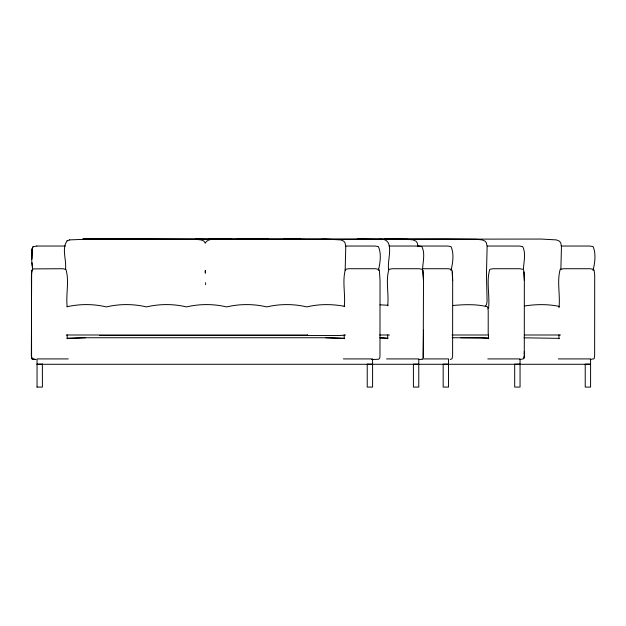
<?xml version="1.0" encoding="UTF-8"?>
<svg xmlns="http://www.w3.org/2000/svg" width="626" height="626" viewBox="0 0 626 626"><rect width="100%" height="100%" fill="white"/><g stroke="black" fill="none" stroke-linecap="round" stroke-linejoin="round"><path stroke-width="0.94" d="M344.214 338.768L344.214 334.887M344.237 306.74C345.701 294.549 342.007 281.184 345.458 269.368L348.705 268.726L375.53 268.726L378.777 269.368L379.403 270.338L380.037 280.542L379.966 355.865L379.779 357.986L378.777 359.238L371.695 359.551M32.63 268.875C31.762 261.817 30.877 254.25 32.63 247.309M31.41 280.542L31.597 271.95L32.607 269.368L33.788 268.89L62.678 268.726L65.926 269.368C69.463 281.152 65.714 294.556 67.178 306.74M31.801 259.101L32.161 248.577M488.515 308.681C490.033 295.863 486.136 281.786 489.767 269.368L493.014 268.726L519.838 268.726L523.086 269.368L523.712 270.338L524.345 280.542L524.283 355.865L523.712 358.768L519.838 359.551M205.383 270.51L205.336 273.155L205.218 270.51M345.161 270.51L345.771 246.667L345.082 242.966L343.807 241.198L340.755 239.907L325.52 239.054L222.809 239.054C217.402 240.212 208.677 237.215 205.226 242.966M388.66 269.634C386.586 260.385 396.688 236.957 378.55 239.351M560.865 269.634L561.459 246.667L560.771 242.966L559.495 241.198L556.444 239.907L541.208 239.054L321.694 239.296M524.267 354.066L524.345 351.382M31.597 271.95L31.41 355.865L31.973 358.768L35.846 359.551M524.095 357.986L524.22 355.858M31.59 272.779L31.402 355.865L31.973 358.768M422.589 268.875C422.98 261.699 425.297 253.014 421.807 246.55L418.371 246.041M523.422 268.875C523.821 261.699 526.13 253.014 522.647 246.55L519.212 246.041L487.333 246.041M32.184 248.624L31.848 259.101M31.973 270.338L31.425 275.08L31.59 357.258M378.331 270.51C380.178 263.123 381.633 253.522 378.331 246.55L374.904 246.041L345.615 246.041M450.978 270.51C452.817 263.123 454.273 253.522 450.978 246.55L447.543 246.041L389.082 246.041M593.065 270.51C594.849 263.069 596.218 253.671 593.065 246.55L589.629 246.041L561.201 246.041M31.926 270.338L32.56 269.368M485.541 306.012L486.582 304.346L487.083 301.192L486.457 274.031L487.122 246.667L486.433 242.966L485.158 241.198L482.106 239.907L476.754 239.296L445.9 238.952L236.675 239.296M32.638 247.395L33.358 246.55L36.84 246.041M307.006 335.536L307.507 334.996L66.278 334.996M32.615 247.309L33.405 246.55M67.092 240.877C61.278 248.804 66.919 260.51 65.425 269.634M67.037 240.877L69.603 239.907M66.935 306.771C79.776 303.845 93.548 303.86 106.373 306.912C119.417 303.821 133.424 303.821 146.468 306.912C159.513 303.821 173.512 303.821 186.556 306.912C199.6 303.821 213.607 303.821 226.651 306.912C239.695 303.821 253.694 303.821 266.739 306.912C279.791 303.821 293.797 303.829 306.842 306.912C319.143 303.892 332.257 304.025 344.668 306.325M422.253 359.238L419.005 359.551M450.227 359.473L452.042 358.768L452.614 355.865L452.676 280.542L452.042 270.338L451.416 269.368L448.169 268.726L422.3 268.726M524.674 305.973C536.036 304.213 547.907 304.04 559.198 306.388M69.556 239.907L92.358 238.952L268.374 239.296M453.24 305.441C464.617 304.502 476.355 303.993 487.521 306.771L488.21 310.629L488.21 334.996L452.011 334.996M590.263 359.473L594.137 358.768L594.637 355.858L594.7 275.064L594.137 270.338L593.503 269.368L590.263 268.726L563.431 268.726L560.192 269.368C556.78 281.504 560.411 295.198 558.995 307.71M250.627 239.296L268.147 238.952M283.21 239.296L300.73 238.952M85.535 337.743L67.201 338.361L85.535 337.743L325.637 337.743L344.41 338.361L325.637 337.743M83.031 239.054L195.625 239.296L200.977 239.907L203.591 240.877L205.305 242.966M82.984 239.054L304.612 239.382L303.853 239.351M36.793 246.041L65.331 246.041M345.497 334.996L340.145 335.536L99.597 335.536M379.692 334.996L389.419 334.996M524.439 334.996L560.528 334.996M452.136 337.743L481.081 337.805L488.726 338.361M524.017 337.805L559.143 338.361M68.257 358.917L37.044 358.917L37.044 387.079M343.33 358.917L372.587 358.917L372.587 387.079L367.227 387.079L367.227 364.144L372.587 364.144M386.555 358.917L418.771 358.917L418.771 387.079L413.41 387.079L413.41 364.144L418.771 364.144M422.143 358.917L448.529 358.917L448.537 387.079L443.169 387.079L443.169 364.144L448.537 364.144M487.787 358.917L520.049 358.917L520.049 387.079L514.689 387.079L514.689 364.144L520.049 364.144M558.314 358.917L590.584 358.917L590.584 387.079L585.224 387.079L585.224 364.144L590.584 364.144M37.044 364.144L42.412 364.144M37.044 364.277L590.584 364.277M36.997 387.079L42.412 387.079L42.365 364.144M384.74 238.952L407.628 239.296L412.98 239.907L416.032 241.198L417.307 242.966L417.996 246.667M208.951 238.952L231.839 239.296M460.932 337.743L488.21 337.993M357.266 238.952L379.309 239.382M195.429 238.952L217.472 239.382L216.713 239.351M379.998 304.823L388.151 305.269M35.799 359.473L32.583 359.167M33.788 359.473L31.926 358.768M423.489 330.129L423.199 357.955L423.505 280.542L422.879 270.338L422.253 269.368L419.005 268.726L392.173 268.726L388.934 269.368C385.491 280.863 389.059 293.899 387.697 305.77M422.879 270.338L423.45 279.892M32.583 268.875L31.879 262.748M31.41 355.865L31.652 357.955M524.095 271.95L524.345 280.542M452.426 271.95L452.676 280.542M205.578 282.702L205.641 284.627M387.721 334.887L387.729 338.768M558.995 334.887L558.995 338.768M488.515 334.887L488.515 338.768M307.507 334.996L307.507 335.536M67.178 334.887L67.178 338.768M381.821 337.805L379.888 337.797L387.885 338.361L381.821 337.805"/></g></svg>
